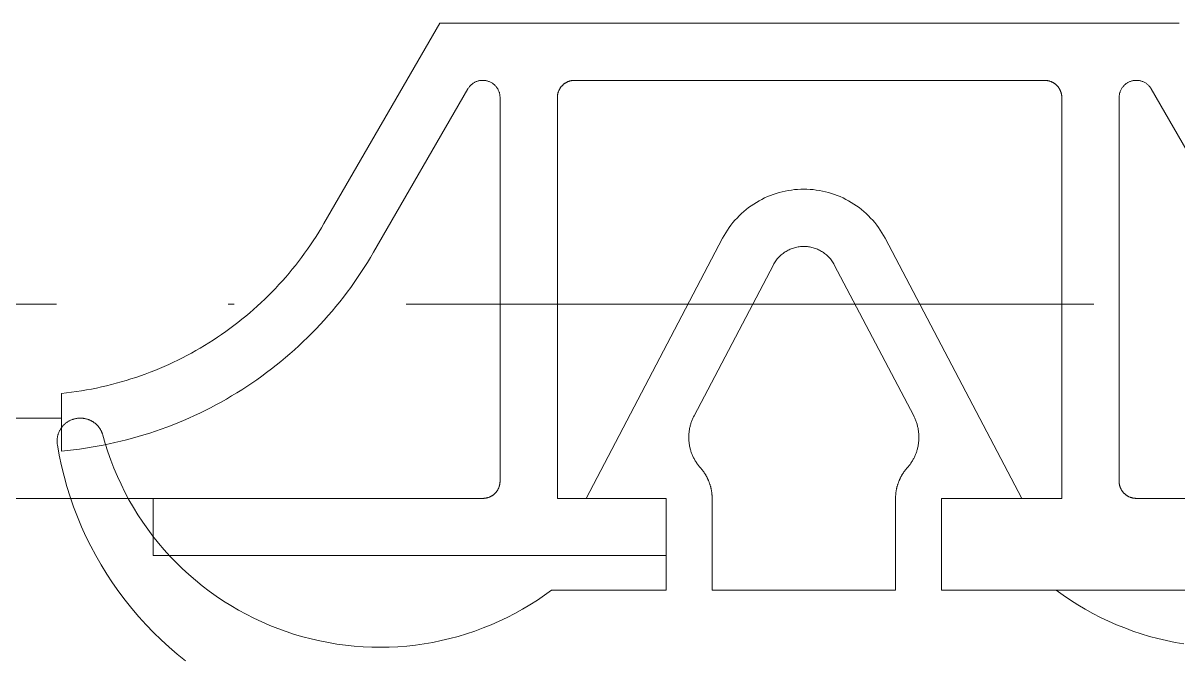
# Model space of a CAD drawing. Header units: millimetres. Extents: x -159872 to 386485, y -250577 to 158966.
# Drawn here: x 158141.29 to 158161.44, y 15917.84 to 15928.96 of the extents above; entities that cross this region are included whole.
import ezdxf

# ---------------------------------------------------------------- set-up
doc = ezdxf.new("R2010")
doc.units = ezdxf.units.MM
doc.linetypes.add('ACAD_ISO10W100', pattern=[18, 12, -3, 0, -3])
doc.layers.get('0').update_dxf_attribs({"lineweight": 25})
doc.layers.add('LDS-equipment-kitchen equipment', color=3, linetype='Continuous', lineweight=13)
doc.layers.add('LDS-struct-extg-ceiling beams', color=252, linetype='ACAD_ISO10W100', lineweight=9)

# ---------------------------------------------------------------- blocks, each defined once
blk = doc.blocks.new('A$C73be1ed8')
for points in [[(626.9, 37.7, 0), (626.81, 37.823, 0), (626.725, 37.949, 0), (626.643, 38.078, 0), (626.565, 38.209, 0), (626.491, 38.342, 0), (626.421, 38.478, 0), (626.355, 38.616, 0), (626.294, 38.755, 0), (626.237, 38.897, 0), (626.184, 39.04, 0), (626.135, 39.184, 0), (626.091, 39.33, 0), (626.052, 39.478, 0), (626.017, 39.626, 0), (625.986, 39.775, 0), (625.96, 39.926, 0)], [(635.65, 39.36, 0), (635.661, 39.353, 0), (635.671, 39.347, 0), (635.681, 39.339, 0), (635.69, 39.332, 0), (635.7, 39.324, 0), (635.709, 39.316, 0), (635.717, 39.307, 0), (635.726, 39.298, 0), (635.733, 39.288, 0), (635.741, 39.279, 0), (635.748, 39.269, 0), (635.755, 39.258, 0), (635.761, 39.248, 0), (635.767, 39.237, 0), (635.772, 39.226, 0), (635.777, 39.215, 0), (635.782, 39.203, 0), (635.786, 39.192, 0), (635.789, 39.18, 0), (635.792, 39.168, 0), (635.795, 39.156, 0), (635.797, 39.144, 0), (635.798, 39.132, 0), (635.799, 39.12, 0), (635.8, 39.107, 0), (635.8, 39.095, 0), (635.8, 39.083, 0), (635.799, 39.071, 0), (635.797, 39.058, 0), (635.795, 39.046, 0), (635.793, 39.034, 0), (635.79, 39.022, 0), (635.786, 39.011, 0), (635.782, 38.999, 0), (635.778, 38.987, 0), (635.773, 38.976, 0), (635.768, 38.965, 0), (635.762, 38.954, 0), (635.756, 38.944, 0), (635.749, 38.933, 0), (635.742, 38.923, 0), (635.735, 38.913, 0), (635.727, 38.904, 0), (635.719, 38.895, 0), (635.71, 38.886, 0), (635.701, 38.878, 0), (635.692, 38.87, 0), (635.683, 38.862, 0), (635.673, 38.855, 0), (635.663, 38.848, 0), (635.652, 38.841, 0), (635.641, 38.835, 0), (635.63, 38.83, 0), (635.619, 38.825, 0), (635.608, 38.82, 0), (635.596, 38.816, 0), (635.585, 38.812, 0), (635.573, 38.809, 0), (635.561, 38.806, 0), (635.549, 38.804, 0), (635.537, 38.802, 0), (635.525, 38.801, 0), (635.512, 38.8, 0), (635.5, 38.8, 0)], [(628.8, 38.8, 0), (628.793, 38.8, 0), (628.785, 38.8, 0), (628.778, 38.801, 0), (628.771, 38.801, 0), (628.763, 38.802, 0), (628.756, 38.803, 0), (628.749, 38.804, 0), (628.741, 38.806, 0), (628.734, 38.807, 0), (628.727, 38.809, 0), (628.72, 38.811, 0), (628.713, 38.813, 0), (628.706, 38.815, 0), (628.699, 38.818, 0), (628.692, 38.82, 0), (628.685, 38.823, 0), (628.678, 38.826, 0), (628.672, 38.829, 0), (628.665, 38.832, 0), (628.659, 38.835, 0), (628.652, 38.839, 0), (628.646, 38.843, 0), (628.64, 38.847, 0), (628.633, 38.851, 0), (628.627, 38.855, 0), (628.621, 38.859, 0), (628.615, 38.863, 0), (628.61, 38.868, 0), (628.604, 38.873, 0), (628.599, 38.878, 0), (628.593, 38.883, 0), (628.588, 38.888, 0), (628.583, 38.893, 0), (628.578, 38.899, 0), (628.573, 38.904, 0), (628.568, 38.91, 0), (628.563, 38.915, 0), (628.559, 38.921, 0), (628.555, 38.927, 0), (628.551, 38.933, 0), (628.547, 38.94, 0), (628.543, 38.946, 0), (628.539, 38.952, 0), (628.535, 38.959, 0), (628.532, 38.965, 0), (628.529, 38.972, 0), (628.526, 38.978, 0), (628.523, 38.985, 0), (628.52, 38.992, 0), (628.518, 38.999, 0), (628.515, 39.006, 0), (628.513, 39.013, 0), (628.511, 39.02, 0), (628.509, 39.027, 0), (628.507, 39.034, 0), (628.506, 39.041, 0), (628.504, 39.049, 0), (628.503, 39.056, 0), (628.502, 39.063, 0), (628.501, 39.071, 0), (628.501, 39.078, 0), (628.5, 39.085, 0), (628.5, 39.093, 0), (628.5, 39.1, 0)], [(635.5, 37.8, 0), (635.507, 37.8, 0), (635.515, 37.8, 0), (635.522, 37.799, 0), (635.529, 37.799, 0), (635.537, 37.798, 0), (635.544, 37.797, 0), (635.551, 37.796, 0), (635.559, 37.794, 0), (635.566, 37.793, 0), (635.573, 37.791, 0), (635.58, 37.789, 0), (635.587, 37.787, 0), (635.594, 37.785, 0), (635.601, 37.782, 0), (635.608, 37.78, 0), (635.615, 37.777, 0), (635.622, 37.774, 0), (635.628, 37.771, 0), (635.635, 37.768, 0), (635.641, 37.765, 0), (635.648, 37.761, 0), (635.654, 37.757, 0), (635.66, 37.753, 0), (635.667, 37.749, 0), (635.673, 37.745, 0), (635.679, 37.741, 0), (635.685, 37.737, 0), (635.69, 37.732, 0), (635.696, 37.727, 0), (635.701, 37.722, 0), (635.707, 37.717, 0), (635.712, 37.712, 0), (635.717, 37.707, 0), (635.722, 37.701, 0), (635.727, 37.696, 0), (635.732, 37.69, 0), (635.737, 37.685, 0), (635.741, 37.679, 0), (635.745, 37.673, 0), (635.749, 37.667, 0), (635.753, 37.66, 0), (635.757, 37.654, 0), (635.761, 37.648, 0), (635.765, 37.641, 0), (635.768, 37.635, 0), (635.771, 37.628, 0), (635.774, 37.622, 0), (635.777, 37.615, 0), (635.78, 37.608, 0), (635.782, 37.601, 0), (635.785, 37.594, 0), (635.787, 37.587, 0), (635.789, 37.58, 0), (635.791, 37.573, 0), (635.793, 37.566, 0), (635.794, 37.559, 0), (635.796, 37.551, 0), (635.797, 37.544, 0), (635.798, 37.537, 0), (635.799, 37.529, 0), (635.799, 37.522, 0), (635.8, 37.515, 0), (635.8, 37.507, 0), (635.8, 37.5, 0)], [(629.033, 35.104, 0), (629.045, 35.114, 0), (629.056, 35.124, 0), (629.068, 35.133, 0), (629.08, 35.143, 0), (629.092, 35.152, 0), (629.105, 35.161, 0), (629.117, 35.169, 0), (629.13, 35.178, 0), (629.142, 35.186, 0), (629.155, 35.194, 0), (629.168, 35.201, 0), (629.182, 35.209, 0), (629.195, 35.216, 0), (629.209, 35.223, 0), (629.222, 35.23, 0), (629.236, 35.236, 0), (629.25, 35.242, 0), (629.264, 35.248, 0), (629.278, 35.254, 0), (629.292, 35.259, 0), (629.306, 35.264, 0), (629.321, 35.269, 0), (629.335, 35.273, 0), (629.35, 35.278, 0), (629.364, 35.282, 0), (629.379, 35.285, 0), (629.394, 35.289, 0), (629.409, 35.292, 0), (629.424, 35.295, 0), (629.438, 35.297, 0), (629.453, 35.3, 0), (629.468, 35.302, 0), (629.484, 35.303, 0), (629.499, 35.305, 0), (629.514, 35.306, 0), (629.529, 35.307, 0), (629.544, 35.307, 0), (629.559, 35.308, 0), (629.574, 35.308, 0), (629.59, 35.307, 0), (629.605, 35.307, 0), (629.62, 35.306, 0), (629.635, 35.305, 0), (629.65, 35.303, 0), (629.665, 35.302, 0), (629.68, 35.3, 0), (629.695, 35.297, 0), (629.71, 35.295, 0), (629.725, 35.292, 0), (629.74, 35.289, 0), (629.755, 35.285, 0), (629.769, 35.282, 0), (629.784, 35.278, 0), (629.798, 35.274, 0), (629.813, 35.269, 0), (629.827, 35.264, 0), (629.842, 35.259, 0), (629.856, 35.254, 0), (629.87, 35.248, 0), (629.884, 35.242, 0), (629.898, 35.236, 0), (629.911, 35.23, 0), (629.925, 35.223, 0), (629.939, 35.216, 0)], [(629.033, 35.104, 0), (629.027, 35.098, 0), (629.02, 35.092, 0), (629.013, 35.086, 0), (629.006, 35.08, 0), (628.999, 35.074, 0), (628.991, 35.069, 0), (628.984, 35.063, 0), (628.977, 35.058, 0), (628.97, 35.052, 0), (628.962, 35.047, 0), (628.955, 35.042, 0), (628.947, 35.037, 0), (628.94, 35.032, 0), (628.932, 35.027, 0), (628.924, 35.022, 0), (628.916, 35.017, 0), (628.909, 35.012, 0), (628.901, 35.008, 0), (628.893, 35.003, 0), (628.885, 34.999, 0), (628.877, 34.994, 0), (628.869, 34.99, 0), (628.861, 34.986, 0), (628.852, 34.982, 0), (628.844, 34.978, 0), (628.836, 34.974, 0), (628.828, 34.97, 0), (628.819, 34.967, 0), (628.811, 34.963, 0), (628.803, 34.959, 0), (628.794, 34.956, 0), (628.786, 34.953, 0), (628.777, 34.949, 0), (628.768, 34.946, 0), (628.76, 34.943, 0), (628.751, 34.94, 0), (628.742, 34.938, 0), (628.734, 34.935, 0), (628.725, 34.932, 0), (628.716, 34.93, 0), (628.707, 34.927, 0), (628.699, 34.925, 0), (628.69, 34.923, 0), (628.681, 34.921, 0), (628.672, 34.919, 0), (628.663, 34.917, 0), (628.654, 34.915, 0), (628.645, 34.913, 0), (628.636, 34.912, 0), (628.627, 34.91, 0), (628.618, 34.909, 0), (628.609, 34.907, 0), (628.6, 34.906, 0), (628.591, 34.905, 0), (628.582, 34.904, 0), (628.573, 34.903, 0), (628.564, 34.903, 0), (628.555, 34.902, 0), (628.546, 34.901, 0), (628.536, 34.901, 0), (628.527, 34.9, 0), (628.518, 34.9, 0), (628.509, 34.9, 0), (628.5, 34.9, 0)], [(633.043, 34.717, 0), (633.091, 34.691, 0), (633.138, 34.663, 0), (633.184, 34.634, 0), (633.228, 34.603, 0), (633.272, 34.571, 0), (633.315, 34.537, 0), (633.356, 34.502, 0), (633.396, 34.465, 0), (633.435, 34.427, 0), (633.473, 34.388, 0), (633.509, 34.348, 0), (633.544, 34.306, 0), (633.578, 34.263, 0), (633.61, 34.219, 0), (633.64, 34.174, 0), (633.669, 34.128, 0), (633.696, 34.081, 0), (633.722, 34.033, 0), (633.746, 33.984, 0), (633.769, 33.935, 0), (633.789, 33.884, 0), (633.808, 33.833, 0), (633.826, 33.782, 0), (633.841, 33.73, 0), (633.855, 33.677, 0), (633.867, 33.624, 0), (633.877, 33.571, 0), (633.885, 33.517, 0), (633.892, 33.463, 0), (633.896, 33.409, 0), (633.899, 33.354, 0), (633.9, 33.3, 0), (633.899, 33.246, 0), (633.896, 33.191, 0), (633.892, 33.137, 0), (633.885, 33.083, 0), (633.877, 33.029, 0), (633.867, 32.976, 0), (633.855, 32.923, 0), (633.841, 32.87, 0), (633.826, 32.818, 0), (633.808, 32.767, 0), (633.789, 32.716, 0), (633.769, 32.665, 0), (633.746, 32.616, 0), (633.722, 32.567, 0), (633.696, 32.519, 0), (633.669, 32.472, 0), (633.64, 32.426, 0), (633.61, 32.381, 0), (633.578, 32.337, 0), (633.544, 32.294, 0), (633.509, 32.252, 0), (633.473, 32.212, 0), (633.435, 32.173, 0), (633.396, 32.135, 0), (633.356, 32.098, 0), (633.315, 32.063, 0), (633.272, 32.029, 0), (633.228, 31.997, 0), (633.184, 31.966, 0), (633.138, 31.937, 0), (633.091, 31.909, 0), (633.043, 31.883, 0)], [(632.579, 33.831, 0), (632.597, 33.822, 0), (632.614, 33.811, 0), (632.631, 33.8, 0), (632.648, 33.789, 0), (632.665, 33.777, 0), (632.681, 33.764, 0), (632.696, 33.751, 0), (632.711, 33.737, 0), (632.726, 33.723, 0), (632.74, 33.708, 0), (632.754, 33.693, 0), (632.767, 33.677, 0), (632.779, 33.661, 0), (632.791, 33.645, 0), (632.803, 33.628, 0), (632.813, 33.61, 0), (632.824, 33.593, 0), (632.833, 33.575, 0), (632.842, 33.557, 0), (632.851, 33.538, 0), (632.859, 33.519, 0), (632.866, 33.5, 0), (632.872, 33.481, 0), (632.878, 33.461, 0), (632.883, 33.441, 0), (632.888, 33.422, 0), (632.891, 33.401, 0), (632.894, 33.381, 0), (632.897, 33.361, 0), (632.899, 33.341, 0), (632.9, 33.32, 0), (632.9, 33.3, 0), (632.9, 33.28, 0), (632.899, 33.259, 0), (632.897, 33.239, 0), (632.894, 33.219, 0), (632.891, 33.199, 0), (632.888, 33.178, 0), (632.883, 33.159, 0), (632.878, 33.139, 0), (632.872, 33.119, 0), (632.866, 33.1, 0), (632.859, 33.081, 0), (632.851, 33.062, 0), (632.842, 33.043, 0), (632.833, 33.025, 0), (632.824, 33.007, 0), (632.813, 32.99, 0), (632.803, 32.972, 0), (632.791, 32.955, 0), (632.779, 32.939, 0), (632.767, 32.923, 0), (632.754, 32.907, 0), (632.74, 32.892, 0), (632.726, 32.877, 0), (632.711, 32.863, 0), (632.696, 32.849, 0), (632.681, 32.836, 0), (632.665, 32.823, 0), (632.648, 32.811, 0), (632.631, 32.8, 0), (632.614, 32.789, 0), (632.597, 32.778, 0), (632.579, 32.769, 0)], [(628.5, 31.7, 0), (628.509, 31.7, 0), (628.518, 31.7, 0), (628.527, 31.7, 0), (628.536, 31.699, 0), (628.546, 31.699, 0), (628.555, 31.698, 0), (628.564, 31.697, 0), (628.573, 31.697, 0), (628.582, 31.696, 0), (628.591, 31.695, 0), (628.6, 31.694, 0), (628.609, 31.693, 0), (628.618, 31.691, 0), (628.627, 31.69, 0), (628.636, 31.688, 0), (628.645, 31.687, 0), (628.654, 31.685, 0), (628.663, 31.683, 0), (628.672, 31.681, 0), (628.681, 31.679, 0), (628.69, 31.677, 0), (628.699, 31.675, 0), (628.707, 31.673, 0), (628.716, 31.67, 0), (628.725, 31.668, 0), (628.734, 31.665, 0), (628.742, 31.662, 0), (628.751, 31.66, 0), (628.76, 31.657, 0), (628.768, 31.654, 0), (628.777, 31.651, 0), (628.786, 31.647, 0), (628.794, 31.644, 0), (628.803, 31.641, 0), (628.811, 31.637, 0), (628.819, 31.633, 0), (628.828, 31.63, 0), (628.836, 31.626, 0), (628.844, 31.622, 0), (628.852, 31.618, 0), (628.861, 31.614, 0), (628.869, 31.61, 0), (628.877, 31.606, 0), (628.885, 31.601, 0), (628.893, 31.597, 0), (628.901, 31.592, 0), (628.909, 31.588, 0), (628.916, 31.583, 0), (628.924, 31.578, 0), (628.932, 31.573, 0), (628.94, 31.568, 0), (628.947, 31.563, 0), (628.955, 31.558, 0), (628.962, 31.553, 0), (628.97, 31.548, 0), (628.977, 31.542, 0), (628.984, 31.537, 0), (628.991, 31.531, 0), (628.999, 31.526, 0), (629.006, 31.52, 0), (629.013, 31.514, 0), (629.02, 31.508, 0), (629.027, 31.502, 0), (629.033, 31.496, 0)], [(629.939, 31.384, 0), (629.925, 31.377, 0), (629.911, 31.37, 0), (629.898, 31.364, 0), (629.884, 31.358, 0), (629.87, 31.352, 0), (629.856, 31.346, 0), (629.842, 31.341, 0), (629.827, 31.336, 0), (629.813, 31.331, 0), (629.798, 31.326, 0), (629.784, 31.322, 0), (629.769, 31.318, 0), (629.755, 31.315, 0), (629.74, 31.311, 0), (629.725, 31.308, 0), (629.71, 31.305, 0), (629.695, 31.303, 0), (629.68, 31.3, 0), (629.665, 31.298, 0), (629.65, 31.297, 0), (629.635, 31.295, 0), (629.62, 31.294, 0), (629.605, 31.293, 0), (629.59, 31.293, 0), (629.574, 31.292, 0), (629.559, 31.292, 0), (629.544, 31.293, 0), (629.529, 31.293, 0), (629.514, 31.294, 0), (629.499, 31.295, 0), (629.484, 31.297, 0), (629.468, 31.298, 0), (629.453, 31.3, 0), (629.438, 31.303, 0), (629.424, 31.305, 0), (629.409, 31.308, 0), (629.394, 31.311, 0), (629.379, 31.315, 0), (629.364, 31.318, 0), (629.35, 31.322, 0), (629.335, 31.327, 0), (629.321, 31.331, 0), (629.306, 31.336, 0), (629.292, 31.341, 0), (629.278, 31.346, 0), (629.264, 31.352, 0), (629.25, 31.358, 0), (629.236, 31.364, 0), (629.222, 31.37, 0), (629.209, 31.377, 0), (629.195, 31.384, 0), (629.182, 31.391, 0), (629.168, 31.399, 0), (629.155, 31.406, 0), (629.142, 31.414, 0), (629.13, 31.422, 0), (629.117, 31.431, 0), (629.105, 31.439, 0), (629.092, 31.448, 0), (629.08, 31.457, 0), (629.068, 31.467, 0), (629.056, 31.476, 0), (629.045, 31.486, 0), (629.033, 31.496, 0)], [(629.436, 20.278, 0), (629.252, 20.311, 0), (629.069, 20.35, 0), (628.887, 20.394, 0), (628.707, 20.444, 0), (628.528, 20.499, 0), (628.351, 20.561, 0), (628.177, 20.627, 0), (628.004, 20.699, 0), (627.834, 20.777, 0), (627.666, 20.859, 0), (627.501, 20.947, 0), (627.338, 21.04, 0), (627.179, 21.138, 0), (627.023, 21.241, 0), (626.87, 21.348, 0), (626.72, 21.461, 0), (626.575, 21.578, 0), (626.432, 21.699, 0), (626.294, 21.825, 0), (626.16, 21.955, 0), (626.029, 22.089, 0), (625.903, 22.228, 0), (625.782, 22.37, 0), (625.665, 22.515, 0)], [(635.8, 29.3, 0), (635.8, 29.293, 0), (635.8, 29.285, 0), (635.799, 29.278, 0), (635.799, 29.271, 0), (635.798, 29.263, 0), (635.797, 29.256, 0), (635.796, 29.249, 0), (635.794, 29.241, 0), (635.793, 29.234, 0), (635.791, 29.227, 0), (635.789, 29.22, 0), (635.787, 29.213, 0), (635.785, 29.206, 0), (635.782, 29.199, 0), (635.78, 29.192, 0), (635.777, 29.185, 0), (635.774, 29.178, 0), (635.771, 29.172, 0), (635.768, 29.165, 0), (635.765, 29.159, 0), (635.761, 29.152, 0), (635.757, 29.146, 0), (635.753, 29.14, 0), (635.749, 29.133, 0), (635.745, 29.127, 0), (635.741, 29.121, 0), (635.737, 29.115, 0), (635.732, 29.11, 0), (635.727, 29.104, 0), (635.722, 29.099, 0), (635.717, 29.093, 0), (635.712, 29.088, 0), (635.707, 29.083, 0), (635.701, 29.078, 0), (635.696, 29.073, 0), (635.69, 29.068, 0), (635.685, 29.063, 0), (635.679, 29.059, 0), (635.673, 29.055, 0), (635.667, 29.051, 0), (635.66, 29.047, 0), (635.654, 29.043, 0), (635.648, 29.039, 0), (635.641, 29.035, 0), (635.635, 29.032, 0), (635.628, 29.029, 0), (635.622, 29.026, 0), (635.615, 29.023, 0), (635.608, 29.02, 0), (635.601, 29.018, 0), (635.594, 29.015, 0), (635.587, 29.013, 0), (635.58, 29.011, 0), (635.573, 29.009, 0), (635.566, 29.007, 0), (635.559, 29.006, 0), (635.551, 29.004, 0), (635.544, 29.003, 0), (635.537, 29.002, 0), (635.529, 29.001, 0), (635.522, 29.001, 0), (635.515, 29, 0), (635.507, 29, 0), (635.5, 29, 0)], [(629.604, 21.071, 0), (629.457, 21.113, 0), (629.312, 21.159, 0), (629.168, 21.21, 0), (629.026, 21.265, 0), (628.885, 21.324, 0), (628.747, 21.388, 0), (628.61, 21.455, 0), (628.475, 21.527, 0), (628.343, 21.603, 0), (628.213, 21.683, 0), (628.086, 21.767, 0), (627.961, 21.855, 0), (627.839, 21.946, 0), (627.72, 22.041, 0), (627.604, 22.14, 0), (627.491, 22.242, 0), (627.381, 22.348, 0), (627.274, 22.457, 0), (627.171, 22.569, 0), (627.071, 22.685, 0), (626.975, 22.803, 0), (626.882, 22.924, 0), (626.793, 23.048, 0), (626.708, 23.174, 0), (626.627, 23.304, 0), (626.55, 23.435, 0), (626.477, 23.569, 0), (626.408, 23.705, 0), (626.343, 23.843, 0), (626.282, 23.983, 0), (626.226, 24.125, 0), (626.174, 24.268, 0), (626.126, 24.413, 0), (626.083, 24.559, 0), (626.045, 24.707, 0), (626.01, 24.855, 0), (625.981, 25.005, 0), (625.956, 25.155, 0), (625.935, 25.306, 0), (625.92, 25.458, 0), (625.908, 25.61, 0), (625.902, 25.762, 0), (625.9, 25.915, 0), (625.903, 26.067, 0), (625.91, 26.22, 0), (625.922, 26.372, 0), (625.939, 26.523, 0), (625.96, 26.674, 0), (625.986, 26.825, 0), (626.017, 26.974, 0), (626.052, 27.122, 0), (626.091, 27.27, 0), (626.135, 27.416, 0), (626.184, 27.56, 0), (626.237, 27.703, 0), (626.294, 27.845, 0), (626.355, 27.984, 0), (626.421, 28.122, 0), (626.491, 28.258, 0), (626.565, 28.391, 0), (626.643, 28.522, 0), (626.725, 28.651, 0), (626.81, 28.777, 0), (626.9, 28.9, 0)], [(628.5, 27.7, 0), (628.5, 27.707, 0), (628.5, 27.715, 0), (628.501, 27.722, 0), (628.501, 27.729, 0), (628.502, 27.737, 0), (628.503, 27.744, 0), (628.504, 27.751, 0), (628.506, 27.759, 0), (628.507, 27.766, 0), (628.509, 27.773, 0), (628.511, 27.78, 0), (628.513, 27.787, 0), (628.515, 27.794, 0), (628.518, 27.801, 0), (628.52, 27.808, 0), (628.523, 27.815, 0), (628.526, 27.822, 0), (628.529, 27.828, 0), (628.532, 27.835, 0), (628.535, 27.841, 0), (628.539, 27.848, 0), (628.543, 27.854, 0), (628.547, 27.86, 0), (628.551, 27.867, 0), (628.555, 27.873, 0), (628.559, 27.879, 0), (628.563, 27.885, 0), (628.568, 27.89, 0), (628.573, 27.896, 0), (628.578, 27.901, 0), (628.583, 27.907, 0), (628.588, 27.912, 0), (628.593, 27.917, 0), (628.599, 27.922, 0), (628.604, 27.927, 0), (628.61, 27.932, 0), (628.615, 27.937, 0), (628.621, 27.941, 0), (628.627, 27.945, 0), (628.633, 27.949, 0), (628.64, 27.953, 0), (628.646, 27.957, 0), (628.652, 27.961, 0), (628.659, 27.965, 0), (628.665, 27.968, 0), (628.672, 27.971, 0), (628.678, 27.974, 0), (628.685, 27.977, 0), (628.692, 27.98, 0), (628.699, 27.982, 0), (628.706, 27.985, 0), (628.713, 27.987, 0), (628.72, 27.989, 0), (628.727, 27.991, 0), (628.734, 27.993, 0), (628.741, 27.994, 0), (628.749, 27.996, 0), (628.756, 27.997, 0), (628.763, 27.998, 0), (628.771, 27.999, 0), (628.778, 27.999, 0), (628.785, 28, 0), (628.793, 28, 0), (628.8, 28, 0)], [(635.5, 28, 0), (635.512, 28, 0), (635.525, 27.999, 0), (635.537, 27.998, 0), (635.549, 27.996, 0), (635.561, 27.994, 0), (635.573, 27.991, 0), (635.585, 27.988, 0), (635.596, 27.984, 0), (635.608, 27.98, 0), (635.619, 27.975, 0), (635.63, 27.97, 0), (635.641, 27.965, 0), (635.652, 27.959, 0), (635.663, 27.952, 0), (635.673, 27.945, 0), (635.683, 27.938, 0), (635.692, 27.93, 0), (635.701, 27.922, 0), (635.71, 27.914, 0), (635.719, 27.905, 0), (635.727, 27.896, 0), (635.735, 27.887, 0), (635.742, 27.877, 0), (635.749, 27.867, 0), (635.756, 27.856, 0), (635.762, 27.846, 0), (635.768, 27.835, 0), (635.773, 27.824, 0), (635.778, 27.813, 0), (635.782, 27.801, 0), (635.786, 27.789, 0), (635.79, 27.778, 0), (635.793, 27.766, 0), (635.795, 27.754, 0), (635.797, 27.742, 0), (635.799, 27.729, 0), (635.8, 27.717, 0), (635.8, 27.705, 0), (635.8, 27.693, 0), (635.799, 27.68, 0), (635.798, 27.668, 0), (635.797, 27.656, 0), (635.795, 27.644, 0), (635.792, 27.632, 0), (635.789, 27.62, 0), (635.786, 27.608, 0), (635.782, 27.597, 0), (635.777, 27.585, 0), (635.772, 27.574, 0), (635.767, 27.563, 0), (635.761, 27.552, 0), (635.755, 27.542, 0), (635.748, 27.531, 0), (635.741, 27.521, 0), (635.733, 27.512, 0), (635.726, 27.502, 0), (635.717, 27.493, 0), (635.709, 27.484, 0), (635.7, 27.476, 0), (635.69, 27.468, 0), (635.681, 27.461, 0), (635.671, 27.453, 0), (635.661, 27.447, 0), (635.65, 27.44, 0)], [(629.327, 20.35, 0), (629.337, 20.454, 0), (629.349, 20.559, 0), (629.362, 20.663, 0), (629.377, 20.766, 0), (629.393, 20.87, 0), (629.411, 20.973, 0), (629.43, 21.076, 0), (629.451, 21.179, 0), (629.474, 21.282, 0), (629.498, 21.384, 0), (629.523, 21.485, 0), (629.55, 21.587, 0), (629.579, 21.688, 0), (629.609, 21.788, 0), (629.64, 21.888, 0), (629.673, 21.988, 0), (629.708, 22.087, 0), (629.744, 22.185, 0), (629.781, 22.283, 0), (629.82, 22.38, 0), (629.861, 22.477, 0), (629.902, 22.573, 0), (629.946, 22.669, 0), (629.99, 22.764, 0), (630.037, 22.858, 0), (630.084, 22.951, 0), (630.133, 23.044, 0), (630.183, 23.136, 0), (630.235, 23.227, 0), (630.288, 23.318, 0), (630.342, 23.408, 0), (630.398, 23.496, 0), (630.455, 23.584, 0), (630.514, 23.672, 0), (630.573, 23.758, 0), (630.634, 23.843, 0), (630.696, 23.928, 0), (630.76, 24.011, 0), (630.825, 24.093, 0), (630.891, 24.175, 0), (630.958, 24.256, 0), (631.026, 24.335, 0), (631.096, 24.414, 0), (631.166, 24.491, 0), (631.238, 24.567, 0), (631.311, 24.643, 0), (631.385, 24.717, 0), (631.461, 24.79, 0), (631.537, 24.862, 0), (631.614, 24.933, 0), (631.693, 25.002, 0), (631.772, 25.071, 0), (631.853, 25.138, 0), (631.934, 25.204, 0), (632.016, 25.269, 0), (632.1, 25.332, 0), (632.184, 25.395, 0), (632.27, 25.456, 0), (632.356, 25.515, 0), (632.443, 25.574, 0), (632.531, 25.631, 0), (632.62, 25.687, 0), (632.709, 25.741, 0), (632.8, 25.794, 0)], [(630.332, 20.35, 0), (630.342, 20.438, 0), (630.353, 20.526, 0), (630.365, 20.613, 0), (630.379, 20.701, 0), (630.394, 20.788, 0), (630.41, 20.875, 0), (630.427, 20.962, 0), (630.446, 21.048, 0), (630.466, 21.135, 0), (630.487, 21.22, 0), (630.51, 21.306, 0), (630.534, 21.391, 0), (630.559, 21.476, 0), (630.585, 21.561, 0), (630.613, 21.645, 0), (630.642, 21.728, 0), (630.672, 21.812, 0), (630.703, 21.894, 0), (630.736, 21.977, 0), (630.769, 22.058, 0), (630.804, 22.14, 0), (630.84, 22.221, 0), (630.878, 22.301, 0), (630.916, 22.381, 0), (630.956, 22.46, 0), (630.997, 22.538, 0), (631.038, 22.616, 0), (631.082, 22.693, 0), (631.126, 22.77, 0), (631.171, 22.846, 0), (631.218, 22.921, 0), (631.265, 22.996, 0), (631.314, 23.07, 0), (631.364, 23.143, 0), (631.415, 23.215, 0), (631.466, 23.287, 0), (631.519, 23.358, 0), (631.573, 23.428, 0), (631.628, 23.497, 0), (631.684, 23.566, 0), (631.742, 23.634, 0), (631.8, 23.7, 0), (631.859, 23.766, 0), (631.919, 23.831, 0), (631.98, 23.896, 0), (632.041, 23.959, 0), (632.104, 24.021, 0), (632.168, 24.083, 0), (632.233, 24.143, 0), (632.298, 24.203, 0), (632.364, 24.261, 0), (632.432, 24.319, 0), (632.5, 24.375, 0), (632.569, 24.431, 0), (632.638, 24.485, 0), (632.709, 24.539, 0), (632.78, 24.591, 0), (632.852, 24.643, 0), (632.925, 24.693, 0), (632.998, 24.742, 0), (633.073, 24.79, 0), (633.148, 24.837, 0), (633.223, 24.883, 0), (633.3, 24.928, 0)], [(629.604, 21.071, 0), (629.612, 21.069, 0), (629.619, 21.066, 0), (629.627, 21.064, 0), (629.635, 21.061, 0), (629.643, 21.058, 0), (629.65, 21.055, 0), (629.658, 21.052, 0), (629.665, 21.049, 0), (629.673, 21.045, 0), (629.68, 21.042, 0), (629.687, 21.038, 0), (629.694, 21.034, 0), (629.702, 21.03, 0), (629.709, 21.026, 0), (629.715, 21.022, 0), (629.722, 21.017, 0), (629.729, 21.013, 0), (629.736, 21.008, 0), (629.742, 21.003, 0), (629.749, 20.998, 0), (629.755, 20.993, 0), (629.761, 20.987, 0), (629.767, 20.982, 0), (629.774, 20.977, 0), (629.779, 20.971, 0), (629.785, 20.965, 0), (629.791, 20.959, 0), (629.796, 20.953, 0), (629.802, 20.947, 0), (629.807, 20.941, 0), (629.812, 20.935, 0), (629.817, 20.928, 0), (629.822, 20.922, 0), (629.827, 20.915, 0), (629.832, 20.908, 0), (629.836, 20.901, 0), (629.841, 20.894, 0), (629.845, 20.887, 0), (629.849, 20.88, 0), (629.853, 20.873, 0), (629.857, 20.866, 0), (629.86, 20.859, 0), (629.864, 20.851, 0), (629.867, 20.844, 0), (629.87, 20.836, 0), (629.873, 20.829, 0), (629.876, 20.821, 0), (629.879, 20.813, 0), (629.881, 20.805, 0), (629.884, 20.798, 0), (629.886, 20.79, 0), (629.888, 20.782, 0), (629.89, 20.774, 0), (629.892, 20.766, 0), (629.893, 20.758, 0), (629.895, 20.75, 0), (629.896, 20.742, 0), (629.897, 20.734, 0), (629.898, 20.725, 0), (629.899, 20.717, 0), (629.899, 20.709, 0), (629.9, 20.701, 0), (629.9, 20.693, 0), (629.9, 20.685, 0)], [(629.9, 20.673, 0), (629.9, 20.662, 0), (629.899, 20.651, 0), (629.899, 20.64, 0), (629.898, 20.63, 0), (629.896, 20.619, 0), (629.895, 20.608, 0), (629.893, 20.597, 0), (629.891, 20.587, 0), (629.888, 20.576, 0), (629.885, 20.566, 0), (629.882, 20.555, 0), (629.879, 20.545, 0), (629.875, 20.535, 0), (629.872, 20.525, 0), (629.867, 20.515, 0), (629.863, 20.505, 0), (629.858, 20.495, 0), (629.853, 20.486, 0), (629.848, 20.476, 0), (629.843, 20.467, 0), (629.837, 20.457, 0), (629.831, 20.448, 0), (629.825, 20.44, 0), (629.819, 20.431, 0), (629.812, 20.422, 0), (629.805, 20.414, 0), (629.798, 20.406, 0), (629.791, 20.398, 0), (629.783, 20.39, 0), (629.775, 20.383, 0), (629.767, 20.375, 0), (629.759, 20.368, 0), (629.751, 20.361, 0), (629.742, 20.354, 0), (629.734, 20.348, 0), (629.725, 20.342, 0), (629.716, 20.336, 0), (629.706, 20.33, 0), (629.697, 20.325, 0), (629.688, 20.32, 0), (629.678, 20.315, 0), (629.668, 20.31, 0), (629.658, 20.305, 0), (629.648, 20.301, 0), (629.638, 20.297, 0), (629.628, 20.294, 0), (629.618, 20.291, 0), (629.607, 20.287, 0), (629.597, 20.285, 0), (629.586, 20.282, 0), (629.576, 20.28, 0), (629.565, 20.278, 0), (629.554, 20.277, 0), (629.544, 20.275, 0), (629.533, 20.274, 0), (629.522, 20.273, 0), (629.511, 20.273, 0), (629.5, 20.273, 0), (629.49, 20.273, 0), (629.479, 20.273, 0), (629.468, 20.274, 0), (629.457, 20.275, 0), (629.446, 20.276, 0), (629.436, 20.278, 0)]]:
    blk.add_polyline3d(points)
at = {"transparency": 33554687}
for points in [[(628.5, 39.1, 0), (628.5, 44.85, 0)], [(626.9, 43.7, 0), (626.9, 37.7, 0)], [(632.8, 41.006, 0), (635.65, 39.36, 0)], [(636.8, 26.95, 0), (636.8, 39.85, 0)], [(635.5, 38.8, 0), (628.8, 38.8, 0)], [(626.9, 35.7, 0), (626.9, 37.7, 0)], [(628.5, 37.8, 0), (635.5, 37.8, 0)], [(628.5, 35.9, 0), (628.5, 37.8, 0)], [(635.8, 37.5, 0), (635.8, 29.3, 0)], [(633.043, 34.717, 0), (628.5, 37.1, 0)], [(628.5, 37.1, 0), (628.5, 35.7, 0)], [(628.5, 35.7, 0), (626.9, 35.7, 0)], [(632.579, 33.831, 0), (629.939, 35.216, 0)], [(628.5, 34.9, 0), (626.9, 34.9, 0)], [(626.9, 34.9, 0), (626.9, 31.7, 0)], [(629.939, 31.384, 0), (632.579, 32.769, 0)], [(628.5, 29.5, 0), (633.043, 31.883, 0)], [(626.9, 31.7, 0), (628.5, 31.7, 0)], [(626.9, 30.9, 0), (628.5, 30.9, 0)], [(626.9, 28.9, 0), (626.9, 30.9, 0)], [(627.5, 30.9, 0), (627.5, 30, 0)], [(628.5, 30.9, 0), (628.4, 30.9, 0)], [(628.5, 30.9, 0), (628.5, 29.5, 0)], [(628.5, 29, 0), (628.5, 30.9, 0)], [(627.5, 30, 0), (627.5, 21.95, 0)], [(635.5, 29, 0), (628.5, 29, 0)], [(628.8, 28, 0), (635.5, 28, 0)], [(628.5, 21.95, 0), (628.5, 27.7, 0)], [(628.5, 1.4, 0), (628.5, 27.5, 0)], [(635.65, 27.44, 0), (632.8, 25.794, 0)], [(633.3, 24.928, 0), (636.8, 26.95, 0)], [(627.5, 21.95, 0), (628.5, 21.95, 0)], [(629.9, 20.673, 0), (629.9, 20.685, 0)], [(629.327, 20.35, 0), (630.332, 20.35, 0)], [(629.9, 0.912, 0), (629.9, 20.35, 0)]]:
    blk.add_polyline3d(points, dxfattribs=at)
blk = doc.blocks.new('Group-410')
at = {"layer": 'LDS-equipment-kitchen equipment', "xscale": -1, "rotation": 270}
blk.add_blockref('A$C73be1ed8', (97448.097, 51749.675), dxfattribs=at)

msp = doc.modelspace()

# ---------------------------------------------------------------- linework, layer by layer
at = {"layer": 'LDS-struct-extg-ceiling beams'}
msp.add_line((159825.17046, 15924.05329), (157402.66818, 15924.05329), dxfattribs=at)

# ---------------------------------------------------------------- block references
at = {"layer": 'LDS-equipment-kitchen equipment', "color": 7}
msp.add_blockref('Group-410', (60673.51323, -36457.51522), dxfattribs=at)

doc.saveas('drawing.dxf')
